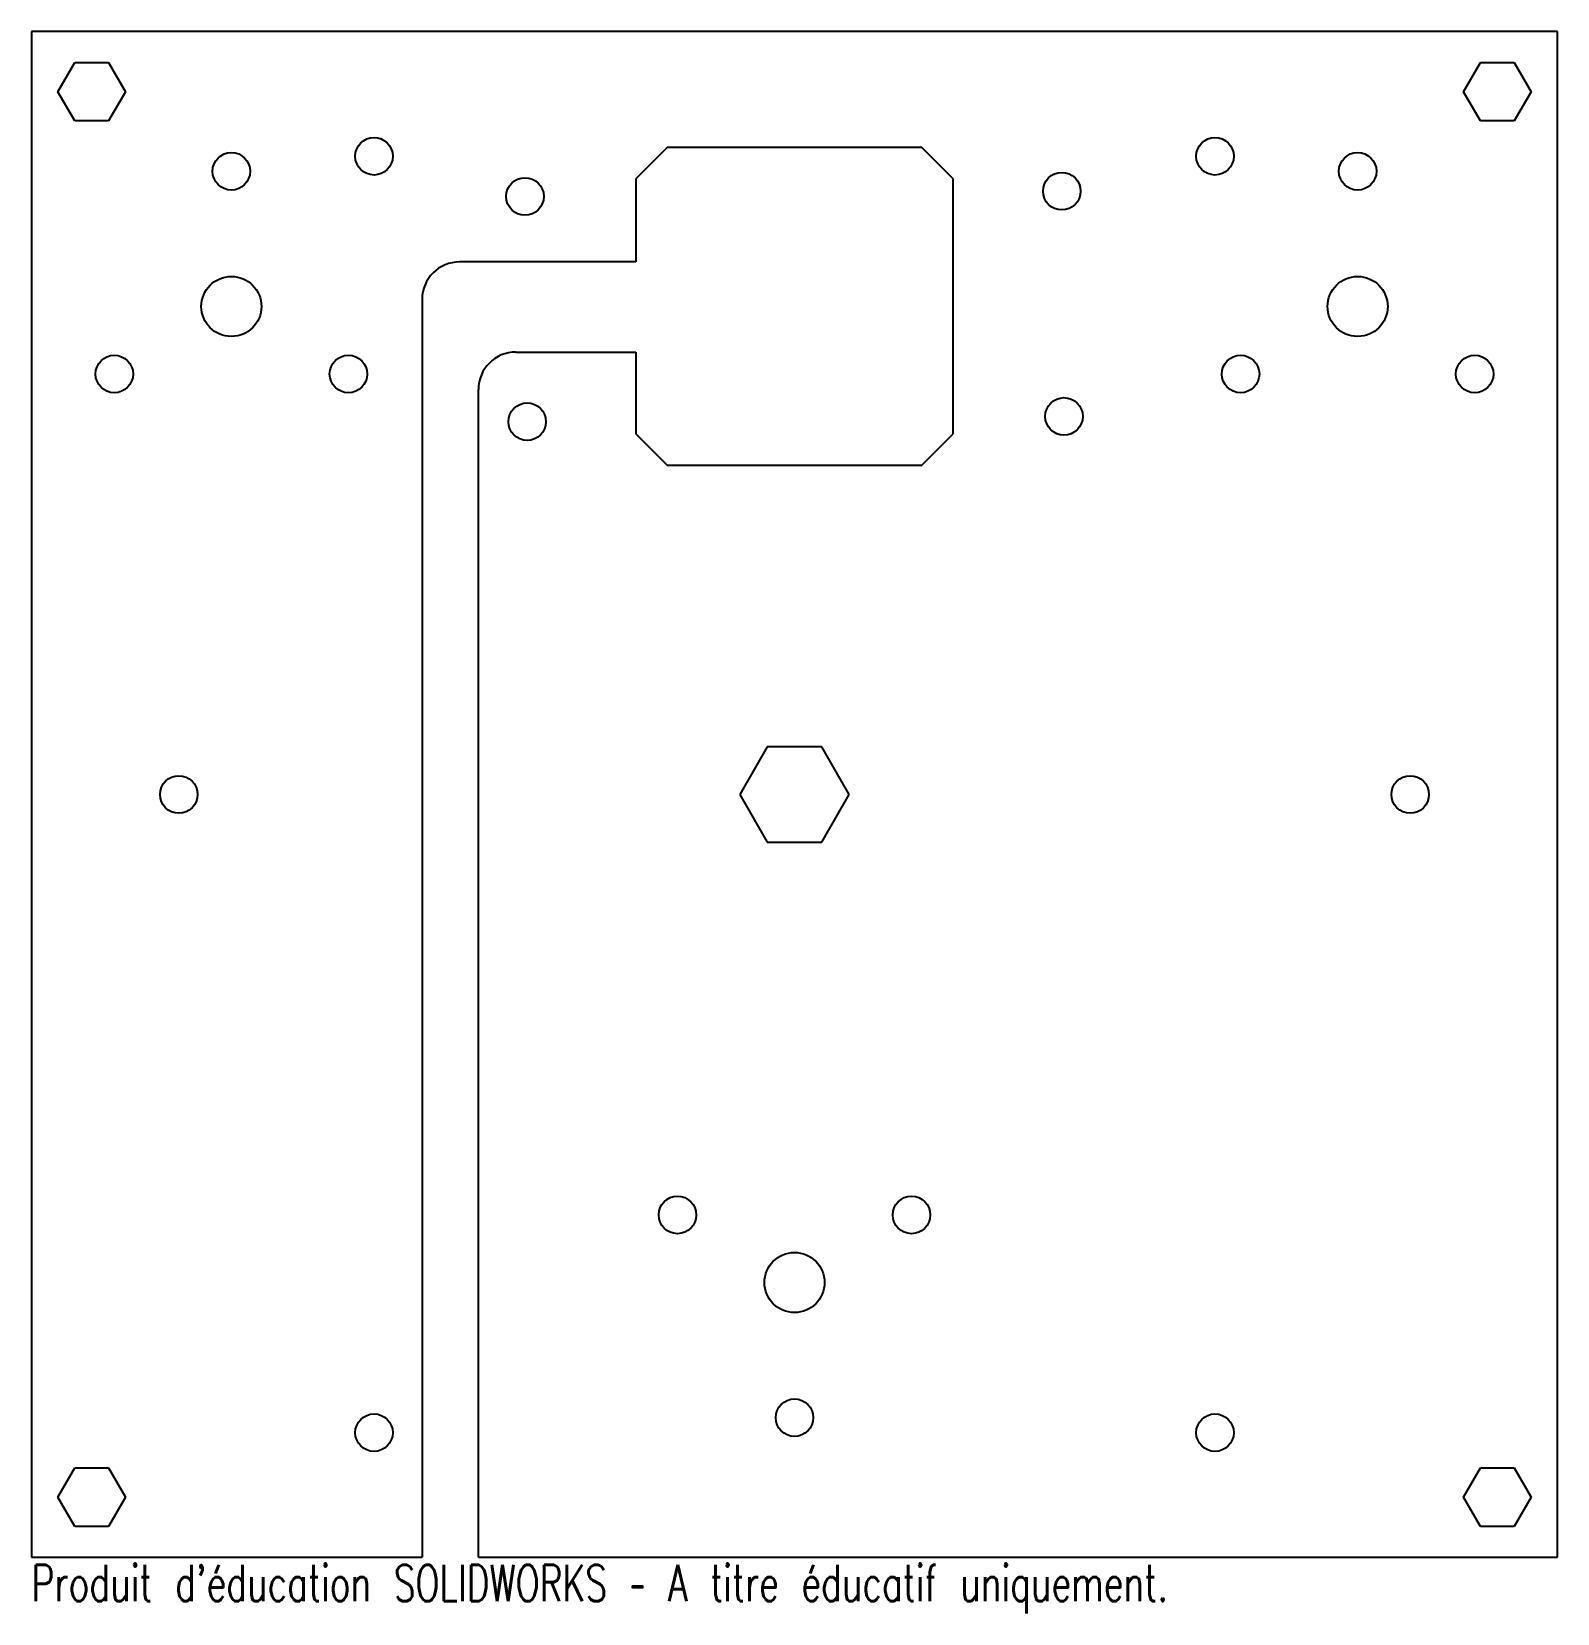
# Model space of a CAD drawing. Header units: millimetres. Extents: x -102 to 102, y -109 to 102.
import ezdxf

# ---------------------------------------------------------------- set-up
doc = ezdxf.new("R2010")
doc.units = ezdxf.units.MM
doc.styles.add('SLDTEXTSTYLE0', font='TXT', dxfattribs={"width": 0.7, "bigfont": 'bigfont'})

msp = doc.modelspace()

# ---------------------------------------------------------------- linework, layer by layer
at = {"color": 7, "linetype": 'Continuous', "lineweight": 25}
for p, q in [((101.6, 101.6), (-101.6, 101.6)), ((-101.6, 101.6), (-101.6, -101.6)), ((101.6, -101.6), (101.6, 101.6)), ((-98.1, 93.6), (-95.85, 97.5)), ((-95.85, 97.5), (-91.35, 97.5)), ((-91.35, 97.5), (-89.1, 93.6)), ((89.1, 93.6), (91.35, 97.5)), ((91.35, 97.5), (95.85, 97.5)), ((95.85, 97.5), (98.1, 93.6)), ((-95.85, 89.7), (-98.1, 93.6)), ((-89.1, 93.6), (-91.35, 89.7)), ((91.35, 89.7), (89.1, 93.6)), ((98.1, 93.6), (95.85, 89.7)), ((-91.35, 89.7), (-95.85, 89.7)), ((95.85, 89.7), (91.35, 89.7)), ((-16.98, 86.15), (-21.15, 81.98)), ((16.98, 86.15), (-16.98, 86.15)), ((21.15, 81.98), (16.98, 86.15)), ((-21.15, 81.98), (-21.15, 70.93)), ((21.15, 48.02), (21.15, 81.98)), ((-21.15, 70.93), (-44.6, 70.93)), ((-49.6, 65.93), (-49.6, -101.6)), ((-37.1, 58.93), (-21.15, 58.93)), ((-21.15, 58.93), (-21.15, 48.02)), ((-42.1, -101.6), (-42.1, 53.93)), ((-21.15, 48.02), (-16.98, 43.85)), ((16.98, 43.85), (21.15, 48.02)), ((-16.98, 43.85), (16.98, 43.85)), ((-3.65, 6.33), (-7.3, 0)), ((3.65, 6.33), (-3.65, 6.33)), ((7.3, 0), (3.65, 6.33)), ((-7.3, 0), (-3.65, -6.33)), ((3.65, -6.33), (7.3, 0)), ((-3.65, -6.33), (3.65, -6.33)), ((-98.1, -93.6), (-95.85, -89.7)), ((-95.85, -89.7), (-91.35, -89.7)), ((-91.35, -89.7), (-89.1, -93.6)), ((89.1, -93.6), (91.35, -89.7)), ((91.35, -89.7), (95.85, -89.7)), ((95.85, -89.7), (98.1, -93.6)), ((-95.85, -97.5), (-98.1, -93.6)), ((-89.1, -93.6), (-91.35, -97.5)), ((91.35, -97.5), (89.1, -93.6)), ((98.1, -93.6), (95.85, -97.5)), ((-91.35, -97.5), (-95.85, -97.5)), ((95.85, -97.5), (91.35, -97.5)), ((-101.6, -101.6), (-49.6, -101.6)), ((-42.1, -101.6), (101.6, -101.6))]:
    msp.add_line(p, q, dxfattribs=at)
for centre, radius in [((-56, 85), 2.5), ((56, 85), 2.5), ((-75, 83), 2.5), ((75, 83), 2.5), ((35.6, 80.35), 2.5), ((-35.9, 79.65), 2.5), ((-75, 65), 4), ((75, 65), 4), ((-90.59, 56), 2.5), ((-59.41, 56), 2.5), ((59.41, 56), 2.5), ((90.59, 56), 2.5), ((35.89, 50.35), 2.5), ((-35.6, 49.65), 2.5), ((-82, 0), 2.5), ((82, 0), 2.5), ((-15.59, -56), 2.5), ((15.59, -56), 2.5), ((0, -65), 4), ((0, -83), 2.5), ((-56, -85), 2.5), ((56, -85), 2.5)]:
    msp.add_circle(centre, radius, dxfattribs=at)
for centre in [(-44.6, 65.93), (-37.1, 53.93)]:
    msp.add_arc(centre, 5, 90, 180, dxfattribs=at)

# ---------------------------------------------------------------- texts
at = {"color": 7, "linetype": 'Continuous', "insert": (-101.6, -102.62), "char_height": 4.8336, "attachment_point": 1, "style": 'SLDTEXTSTYLE0'}
msp.add_mtext("Produit d'éducation SOLIDWORKS – A titre éducatif uniquement.", dxfattribs=at)

doc.saveas('drawing.dxf')
